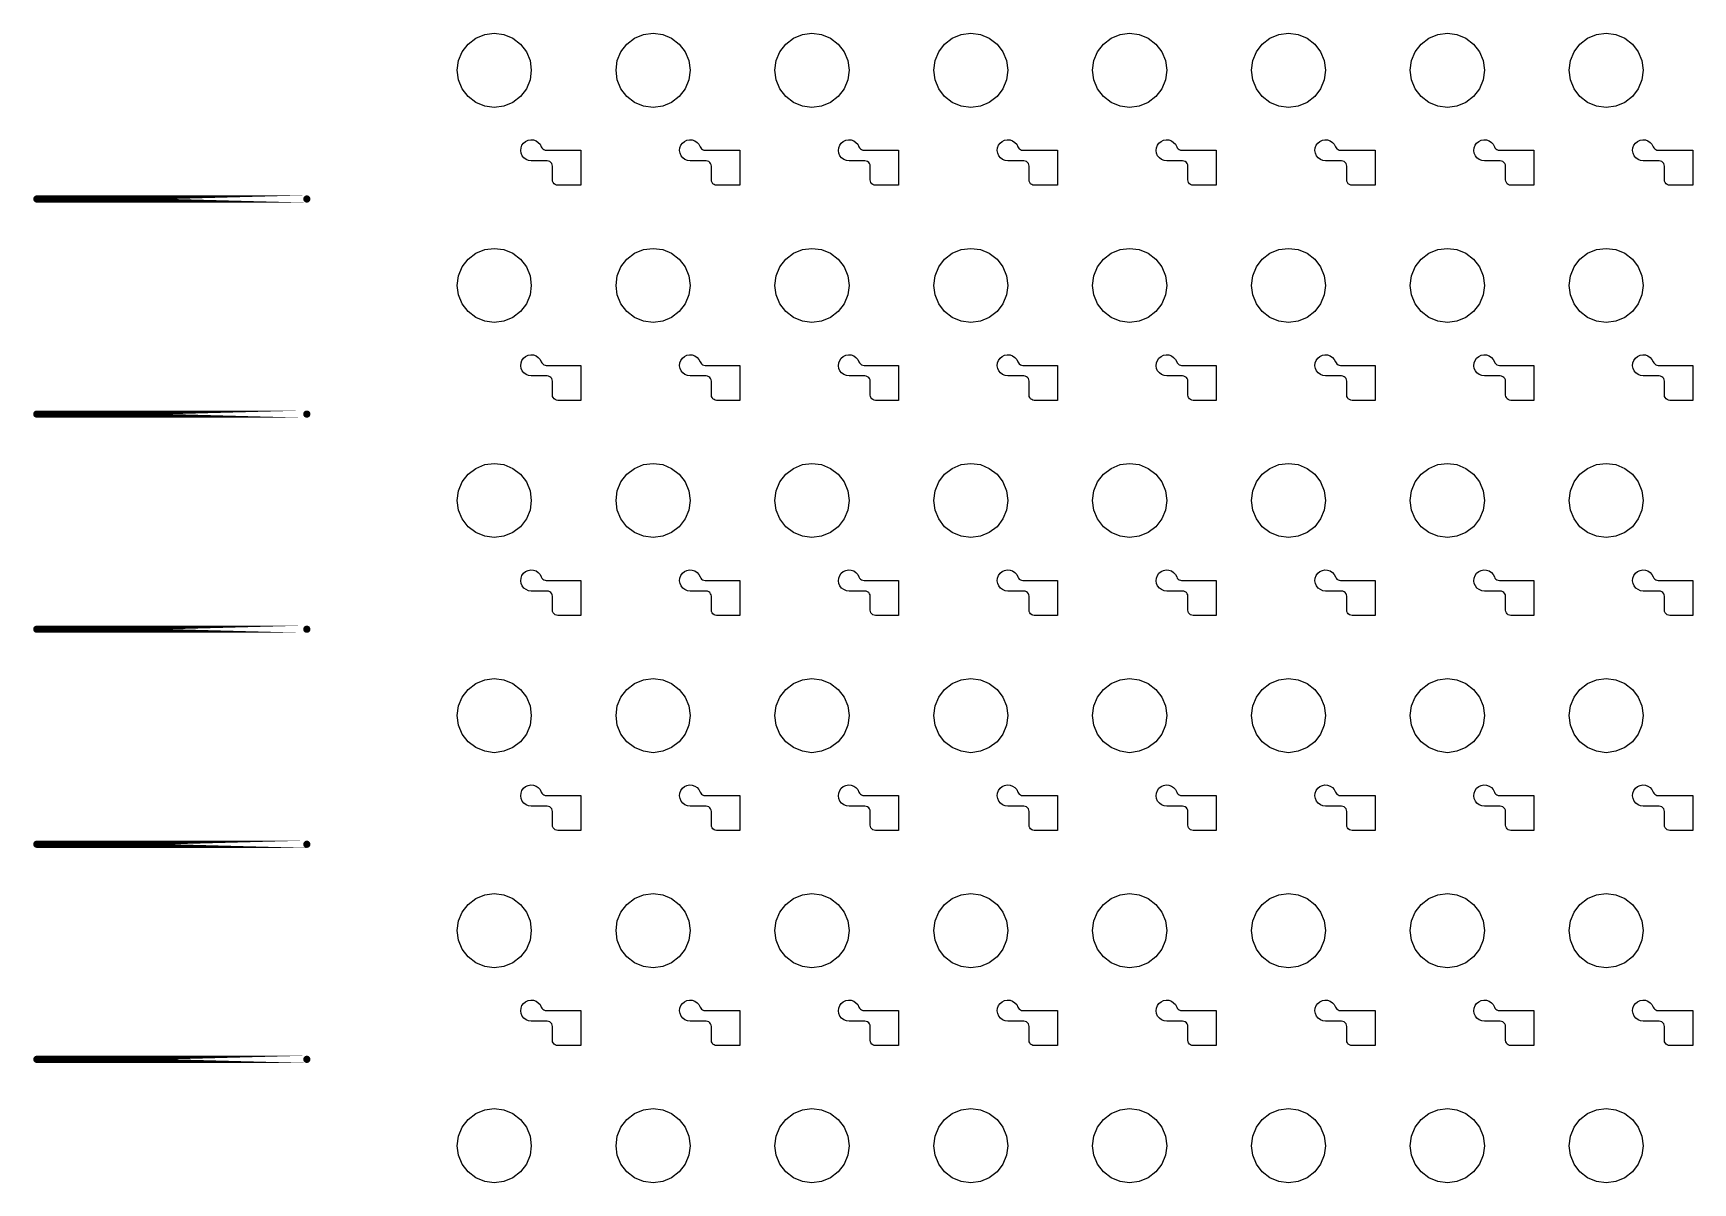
# Model space of a CAD drawing. Extents: x 11 to 212, y 11 to 212.
# Drawn here: x 46.96 to 65.4, y 136.1 to 148.86 of the extents above; entities that cross this region are included whole.
import ezdxf

# ---------------------------------------------------------------- set-up
doc = ezdxf.new("R2010")
doc.units = 0
doc.layers.get('0').update_dxf_attribs({"linetype": 'continuous'})
doc.layers.add('C3', color=7, linetype='continuous')

# ---------------------------------------------------------------- blocks, each defined once
blk = doc.blocks.new('cutlineendpoint')
at = {"const_width": 0.04}
blk.add_lwpolyline([(-0.02, 0, 1), (0.02, 0, 1)], format="xyb", close=True, dxfattribs=at)

msp = doc.modelspace()

# ---------------------------------------------------------------- linework, layer by layer
at = {"layer": 'C3'}
for points in [[(52.494, 148.453), (52.48, 148.346), (52.439, 148.247), (52.374, 148.162), (52.288, 148.096), (52.189, 148.055), (52.082, 148.041), (51.976, 148.055), (51.876, 148.096), (51.791, 148.162), (51.726, 148.247), (51.685, 148.346), (51.671, 148.453), (51.685, 148.56), (51.726, 148.659), (51.791, 148.744), (51.876, 148.81), (51.976, 148.851), (52.082, 148.865), (52.189, 148.851), (52.288, 148.81), (52.374, 148.744), (52.439, 148.659), (52.48, 148.56)], [(54.259, 148.453), (54.245, 148.346), (54.204, 148.247), (54.138, 148.162), (54.053, 148.096), (53.954, 148.055), (53.847, 148.041), (53.74, 148.055), (53.641, 148.096), (53.556, 148.162), (53.49, 148.247), (53.449, 148.346), (53.435, 148.453), (53.449, 148.56), (53.49, 148.659), (53.556, 148.744), (53.641, 148.81), (53.74, 148.851), (53.847, 148.865), (53.954, 148.851), (54.053, 148.81), (54.138, 148.744), (54.204, 148.659), (54.245, 148.56)], [(56.024, 148.453), (56.009, 148.346), (55.968, 148.247), (55.903, 148.162), (55.818, 148.096), (55.718, 148.055), (55.612, 148.041), (55.505, 148.055), (55.406, 148.096), (55.321, 148.162), (55.255, 148.247), (55.214, 148.346), (55.2, 148.453), (55.214, 148.56), (55.255, 148.659), (55.321, 148.744), (55.406, 148.81), (55.505, 148.851), (55.612, 148.865), (55.718, 148.851), (55.818, 148.81), (55.903, 148.744), (55.968, 148.659), (56.009, 148.56)], [(57.788, 148.453), (57.774, 148.346), (57.733, 148.247), (57.668, 148.162), (57.582, 148.096), (57.483, 148.055), (57.376, 148.041), (57.27, 148.055), (57.171, 148.096), (57.085, 148.162), (57.02, 148.247), (56.979, 148.346), (56.965, 148.453), (56.979, 148.56), (57.02, 148.659), (57.085, 148.744), (57.171, 148.81), (57.27, 148.851), (57.376, 148.865), (57.483, 148.851), (57.582, 148.81), (57.668, 148.744), (57.733, 148.659), (57.774, 148.56)], [(59.553, 148.453), (59.539, 148.346), (59.498, 148.247), (59.432, 148.162), (59.347, 148.096), (59.248, 148.055), (59.141, 148.041), (59.035, 148.055), (58.935, 148.096), (58.85, 148.162), (58.785, 148.247), (58.743, 148.346), (58.729, 148.453), (58.743, 148.56), (58.785, 148.659), (58.85, 148.744), (58.935, 148.81), (59.035, 148.851), (59.141, 148.865), (59.248, 148.851), (59.347, 148.81), (59.432, 148.744), (59.498, 148.659), (59.539, 148.56)], [(61.318, 148.453), (61.304, 148.346), (61.262, 148.247), (61.197, 148.162), (61.112, 148.096), (61.012, 148.055), (60.906, 148.041), (60.799, 148.055), (60.7, 148.096), (60.615, 148.162), (60.549, 148.247), (60.508, 148.346), (60.494, 148.453), (60.508, 148.56), (60.549, 148.659), (60.615, 148.744), (60.7, 148.81), (60.799, 148.851), (60.906, 148.865), (61.012, 148.851), (61.112, 148.81), (61.197, 148.744), (61.262, 148.659), (61.304, 148.56)], [(63.082, 148.453), (63.068, 148.346), (63.027, 148.247), (62.962, 148.162), (62.876, 148.096), (62.777, 148.055), (62.671, 148.041), (62.564, 148.055), (62.465, 148.096), (62.379, 148.162), (62.314, 148.247), (62.273, 148.346), (62.259, 148.453), (62.273, 148.56), (62.314, 148.659), (62.379, 148.744), (62.465, 148.81), (62.564, 148.851), (62.671, 148.865), (62.777, 148.851), (62.876, 148.81), (62.962, 148.744), (63.027, 148.659), (63.068, 148.56)], [(64.847, 148.453), (64.833, 148.346), (64.792, 148.247), (64.726, 148.162), (64.641, 148.096), (64.542, 148.055), (64.435, 148.041), (64.329, 148.055), (64.229, 148.096), (64.144, 148.162), (64.079, 148.247), (64.038, 148.346), (64.024, 148.453), (64.038, 148.56), (64.079, 148.659), (64.144, 148.744), (64.229, 148.81), (64.329, 148.851), (64.435, 148.865), (64.542, 148.851), (64.641, 148.81), (64.726, 148.744), (64.792, 148.659), (64.833, 148.56)], [(52.788, 147.176), (52.773, 147.178), (52.759, 147.184), (52.747, 147.194), (52.737, 147.206), (52.731, 147.22), (52.729, 147.235), (52.729, 147.388), (52.727, 147.403), (52.722, 147.418), (52.712, 147.43), (52.7, 147.439), (52.686, 147.445), (52.671, 147.447), (52.494, 147.447), (52.464, 147.451), (52.436, 147.462), (52.412, 147.48), (52.393, 147.504), (52.381, 147.532), (52.377, 147.561), (52.38, 147.591), (52.39, 147.62), (52.408, 147.644), (52.431, 147.664), (52.458, 147.677), (52.488, 147.682), (52.518, 147.68), (52.546, 147.67), (52.571, 147.653), (52.591, 147.631), (52.605, 147.604), (52.611, 147.591), (52.621, 147.58), (52.633, 147.572), (52.646, 147.566), (52.66, 147.565), (53.045, 147.565), (53.045, 147.176)], [(54.553, 147.176), (54.538, 147.178), (54.524, 147.184), (54.511, 147.194), (54.502, 147.206), (54.496, 147.22), (54.494, 147.235), (54.494, 147.388), (54.492, 147.403), (54.486, 147.418), (54.477, 147.43), (54.465, 147.439), (54.451, 147.445), (54.435, 147.447), (54.259, 147.447), (54.229, 147.451), (54.201, 147.462), (54.177, 147.48), (54.158, 147.504), (54.146, 147.532), (54.141, 147.561), (54.144, 147.591), (54.155, 147.62), (54.172, 147.644), (54.195, 147.664), (54.223, 147.677), (54.252, 147.682), (54.282, 147.68), (54.311, 147.67), (54.336, 147.653), (54.356, 147.631), (54.37, 147.604), (54.376, 147.591), (54.386, 147.58), (54.397, 147.572), (54.411, 147.566), (54.425, 147.565), (54.809, 147.565), (54.809, 147.176)], [(56.318, 147.176), (56.302, 147.178), (56.288, 147.184), (56.276, 147.194), (56.267, 147.206), (56.261, 147.22), (56.259, 147.235), (56.259, 147.388), (56.257, 147.403), (56.251, 147.418), (56.242, 147.43), (56.229, 147.439), (56.215, 147.445), (56.2, 147.447), (56.024, 147.447), (55.994, 147.451), (55.966, 147.462), (55.941, 147.48), (55.923, 147.504), (55.911, 147.532), (55.906, 147.561), (55.909, 147.591), (55.92, 147.62), (55.937, 147.644), (55.96, 147.664), (55.987, 147.677), (56.017, 147.682), (56.047, 147.68), (56.076, 147.67), (56.101, 147.653), (56.121, 147.631), (56.134, 147.604), (56.141, 147.591), (56.15, 147.58), (56.162, 147.572), (56.176, 147.566), (56.19, 147.565), (56.574, 147.565), (56.574, 147.176)], [(58.082, 147.176), (58.067, 147.178), (58.053, 147.184), (58.041, 147.194), (58.031, 147.206), (58.026, 147.22), (58.024, 147.235), (58.024, 147.388), (58.022, 147.403), (58.016, 147.418), (58.006, 147.43), (57.994, 147.439), (57.98, 147.445), (57.965, 147.447), (57.788, 147.447), (57.758, 147.451), (57.73, 147.462), (57.706, 147.48), (57.687, 147.504), (57.675, 147.532), (57.671, 147.561), (57.674, 147.591), (57.684, 147.62), (57.702, 147.644), (57.725, 147.664), (57.752, 147.677), (57.782, 147.682), (57.812, 147.68), (57.84, 147.67), (57.866, 147.653), (57.886, 147.631), (57.899, 147.604), (57.906, 147.591), (57.915, 147.58), (57.927, 147.572), (57.94, 147.566), (57.955, 147.565), (58.339, 147.565), (58.339, 147.176)], [(59.847, 147.176), (59.832, 147.178), (59.818, 147.184), (59.805, 147.194), (59.796, 147.206), (59.79, 147.22), (59.788, 147.235), (59.788, 147.388), (59.786, 147.403), (59.78, 147.418), (59.771, 147.43), (59.759, 147.439), (59.745, 147.445), (59.729, 147.447), (59.553, 147.447), (59.523, 147.451), (59.495, 147.462), (59.471, 147.48), (59.452, 147.504), (59.44, 147.532), (59.435, 147.561), (59.438, 147.591), (59.449, 147.62), (59.466, 147.644), (59.49, 147.664), (59.517, 147.677), (59.546, 147.682), (59.577, 147.68), (59.605, 147.67), (59.63, 147.653), (59.65, 147.631), (59.664, 147.604), (59.67, 147.591), (59.68, 147.58), (59.692, 147.572), (59.705, 147.566), (59.719, 147.565), (60.104, 147.565), (60.104, 147.176)], [(61.612, 147.176), (61.597, 147.178), (61.582, 147.184), (61.57, 147.194), (61.561, 147.206), (61.555, 147.22), (61.553, 147.235), (61.553, 147.388), (61.551, 147.403), (61.545, 147.418), (61.536, 147.43), (61.524, 147.439), (61.509, 147.445), (61.494, 147.447), (61.318, 147.447), (61.288, 147.451), (61.26, 147.462), (61.236, 147.48), (61.217, 147.504), (61.205, 147.532), (61.2, 147.561), (61.203, 147.591), (61.214, 147.62), (61.231, 147.644), (61.254, 147.664), (61.282, 147.677), (61.311, 147.682), (61.341, 147.68), (61.37, 147.67), (61.395, 147.653), (61.415, 147.631), (61.429, 147.604), (61.435, 147.591), (61.444, 147.58), (61.456, 147.572), (61.47, 147.566), (61.484, 147.565), (61.868, 147.565), (61.868, 147.176)], [(63.376, 147.176), (63.361, 147.178), (63.347, 147.184), (63.335, 147.194), (63.326, 147.206), (63.32, 147.22), (63.318, 147.235), (63.318, 147.388), (63.316, 147.403), (63.31, 147.418), (63.3, 147.43), (63.288, 147.439), (63.274, 147.445), (63.259, 147.447), (63.082, 147.447), (63.052, 147.451), (63.024, 147.462), (63, 147.48), (62.982, 147.504), (62.969, 147.532), (62.965, 147.561), (62.968, 147.591), (62.978, 147.62), (62.996, 147.644), (63.019, 147.664), (63.046, 147.677), (63.076, 147.682), (63.106, 147.68), (63.135, 147.67), (63.16, 147.653), (63.18, 147.631), (63.193, 147.604), (63.2, 147.591), (63.209, 147.58), (63.221, 147.572), (63.234, 147.566), (63.249, 147.565), (63.633, 147.565), (63.633, 147.176)], [(65.141, 147.176), (65.126, 147.178), (65.112, 147.184), (65.1, 147.194), (65.09, 147.206), (65.084, 147.22), (65.082, 147.235), (65.082, 147.388), (65.08, 147.403), (65.074, 147.418), (65.065, 147.43), (65.053, 147.439), (65.039, 147.445), (65.024, 147.447), (64.847, 147.447), (64.817, 147.451), (64.789, 147.462), (64.765, 147.48), (64.746, 147.504), (64.734, 147.532), (64.729, 147.561), (64.733, 147.591), (64.743, 147.62), (64.761, 147.644), (64.784, 147.664), (64.811, 147.677), (64.841, 147.682), (64.871, 147.68), (64.899, 147.67), (64.924, 147.653), (64.944, 147.631), (64.958, 147.604), (64.964, 147.591), (64.974, 147.58), (64.986, 147.572), (64.999, 147.566), (65.013, 147.565), (65.398, 147.565), (65.398, 147.176)], [(52.494, 146.065), (52.48, 145.958), (52.439, 145.859), (52.374, 145.774), (52.288, 145.708), (52.189, 145.667), (52.082, 145.653), (51.976, 145.667), (51.876, 145.708), (51.791, 145.774), (51.726, 145.859), (51.685, 145.958), (51.671, 146.065), (51.685, 146.171), (51.726, 146.271), (51.791, 146.356), (51.876, 146.421), (51.976, 146.462), (52.082, 146.476), (52.189, 146.462), (52.288, 146.421), (52.374, 146.356), (52.439, 146.271), (52.48, 146.171)], [(54.259, 146.065), (54.245, 145.958), (54.204, 145.859), (54.138, 145.774), (54.053, 145.708), (53.954, 145.667), (53.847, 145.653), (53.74, 145.667), (53.641, 145.708), (53.556, 145.774), (53.49, 145.859), (53.449, 145.958), (53.435, 146.065), (53.449, 146.171), (53.49, 146.271), (53.556, 146.356), (53.641, 146.421), (53.74, 146.462), (53.847, 146.476), (53.954, 146.462), (54.053, 146.421), (54.138, 146.356), (54.204, 146.271), (54.245, 146.171)], [(56.024, 146.065), (56.009, 145.958), (55.968, 145.859), (55.903, 145.774), (55.818, 145.708), (55.718, 145.667), (55.612, 145.653), (55.505, 145.667), (55.406, 145.708), (55.321, 145.774), (55.255, 145.859), (55.214, 145.958), (55.2, 146.065), (55.214, 146.171), (55.255, 146.271), (55.321, 146.356), (55.406, 146.421), (55.505, 146.462), (55.612, 146.476), (55.718, 146.462), (55.818, 146.421), (55.903, 146.356), (55.968, 146.271), (56.009, 146.171)], [(57.788, 146.065), (57.774, 145.958), (57.733, 145.859), (57.668, 145.774), (57.582, 145.708), (57.483, 145.667), (57.376, 145.653), (57.27, 145.667), (57.171, 145.708), (57.085, 145.774), (57.02, 145.859), (56.979, 145.958), (56.965, 146.065), (56.979, 146.171), (57.02, 146.271), (57.085, 146.356), (57.171, 146.421), (57.27, 146.462), (57.376, 146.476), (57.483, 146.462), (57.582, 146.421), (57.668, 146.356), (57.733, 146.271), (57.774, 146.171)], [(59.553, 146.065), (59.539, 145.958), (59.498, 145.859), (59.432, 145.774), (59.347, 145.708), (59.248, 145.667), (59.141, 145.653), (59.035, 145.667), (58.935, 145.708), (58.85, 145.774), (58.785, 145.859), (58.743, 145.958), (58.729, 146.065), (58.743, 146.171), (58.785, 146.271), (58.85, 146.356), (58.935, 146.421), (59.035, 146.462), (59.141, 146.476), (59.248, 146.462), (59.347, 146.421), (59.432, 146.356), (59.498, 146.271), (59.539, 146.171)], [(61.318, 146.065), (61.304, 145.958), (61.262, 145.859), (61.197, 145.774), (61.112, 145.708), (61.012, 145.667), (60.906, 145.653), (60.799, 145.667), (60.7, 145.708), (60.615, 145.774), (60.549, 145.859), (60.508, 145.958), (60.494, 146.065), (60.508, 146.171), (60.549, 146.271), (60.615, 146.356), (60.7, 146.421), (60.799, 146.462), (60.906, 146.476), (61.012, 146.462), (61.112, 146.421), (61.197, 146.356), (61.262, 146.271), (61.304, 146.171)], [(63.082, 146.065), (63.068, 145.958), (63.027, 145.859), (62.962, 145.774), (62.876, 145.708), (62.777, 145.667), (62.671, 145.653), (62.564, 145.667), (62.465, 145.708), (62.379, 145.774), (62.314, 145.859), (62.273, 145.958), (62.259, 146.065), (62.273, 146.171), (62.314, 146.271), (62.379, 146.356), (62.465, 146.421), (62.564, 146.462), (62.671, 146.476), (62.777, 146.462), (62.876, 146.421), (62.962, 146.356), (63.027, 146.271), (63.068, 146.171)], [(64.847, 146.065), (64.833, 145.958), (64.792, 145.859), (64.726, 145.774), (64.641, 145.708), (64.542, 145.667), (64.435, 145.653), (64.329, 145.667), (64.229, 145.708), (64.144, 145.774), (64.079, 145.859), (64.038, 145.958), (64.024, 146.065), (64.038, 146.171), (64.079, 146.271), (64.144, 146.356), (64.229, 146.421), (64.329, 146.462), (64.435, 146.476), (64.542, 146.462), (64.641, 146.421), (64.726, 146.356), (64.792, 146.271), (64.833, 146.171)], [(52.788, 144.788), (52.773, 144.79), (52.759, 144.796), (52.747, 144.805), (52.737, 144.818), (52.731, 144.832), (52.729, 144.847), (52.729, 145), (52.727, 145.015), (52.722, 145.029), (52.712, 145.042), (52.7, 145.051), (52.686, 145.057), (52.671, 145.059), (52.494, 145.059), (52.464, 145.063), (52.436, 145.074), (52.412, 145.092), (52.393, 145.116), (52.381, 145.143), (52.377, 145.173), (52.38, 145.203), (52.39, 145.232), (52.408, 145.256), (52.431, 145.276), (52.458, 145.288), (52.488, 145.294), (52.518, 145.292), (52.546, 145.282), (52.571, 145.265), (52.591, 145.243), (52.605, 145.216), (52.611, 145.203), (52.621, 145.192), (52.633, 145.183), (52.646, 145.178), (52.66, 145.176), (53.045, 145.176), (53.045, 144.788)], [(54.553, 144.788), (54.538, 144.79), (54.524, 144.796), (54.511, 144.805), (54.502, 144.818), (54.496, 144.832), (54.494, 144.847), (54.494, 145), (54.492, 145.015), (54.486, 145.029), (54.477, 145.042), (54.465, 145.051), (54.451, 145.057), (54.435, 145.059), (54.259, 145.059), (54.229, 145.063), (54.201, 145.074), (54.177, 145.092), (54.158, 145.116), (54.146, 145.143), (54.141, 145.173), (54.144, 145.203), (54.155, 145.232), (54.172, 145.256), (54.195, 145.276), (54.223, 145.288), (54.252, 145.294), (54.282, 145.292), (54.311, 145.282), (54.336, 145.265), (54.356, 145.243), (54.37, 145.216), (54.376, 145.203), (54.386, 145.192), (54.397, 145.183), (54.411, 145.178), (54.425, 145.176), (54.809, 145.176), (54.809, 144.788)], [(56.318, 144.788), (56.302, 144.79), (56.288, 144.796), (56.276, 144.805), (56.267, 144.818), (56.261, 144.832), (56.259, 144.847), (56.259, 145), (56.257, 145.015), (56.251, 145.029), (56.242, 145.042), (56.229, 145.051), (56.215, 145.057), (56.2, 145.059), (56.024, 145.059), (55.994, 145.063), (55.966, 145.074), (55.941, 145.092), (55.923, 145.116), (55.911, 145.143), (55.906, 145.173), (55.909, 145.203), (55.92, 145.232), (55.937, 145.256), (55.96, 145.276), (55.987, 145.288), (56.017, 145.294), (56.047, 145.292), (56.076, 145.282), (56.101, 145.265), (56.121, 145.243), (56.134, 145.216), (56.141, 145.203), (56.15, 145.192), (56.162, 145.183), (56.176, 145.178), (56.19, 145.176), (56.574, 145.176), (56.574, 144.788)], [(58.082, 144.788), (58.067, 144.79), (58.053, 144.796), (58.041, 144.805), (58.031, 144.818), (58.026, 144.832), (58.024, 144.847), (58.024, 145), (58.022, 145.015), (58.016, 145.029), (58.006, 145.042), (57.994, 145.051), (57.98, 145.057), (57.965, 145.059), (57.788, 145.059), (57.758, 145.063), (57.73, 145.074), (57.706, 145.092), (57.687, 145.116), (57.675, 145.143), (57.671, 145.173), (57.674, 145.203), (57.684, 145.232), (57.702, 145.256), (57.725, 145.276), (57.752, 145.288), (57.782, 145.294), (57.812, 145.292), (57.84, 145.282), (57.866, 145.265), (57.886, 145.243), (57.899, 145.216), (57.906, 145.203), (57.915, 145.192), (57.927, 145.183), (57.94, 145.178), (57.955, 145.176), (58.339, 145.176), (58.339, 144.788)], [(59.847, 144.788), (59.832, 144.79), (59.818, 144.796), (59.805, 144.805), (59.796, 144.818), (59.79, 144.832), (59.788, 144.847), (59.788, 145), (59.786, 145.015), (59.78, 145.029), (59.771, 145.042), (59.759, 145.051), (59.745, 145.057), (59.729, 145.059), (59.553, 145.059), (59.523, 145.063), (59.495, 145.074), (59.471, 145.092), (59.452, 145.116), (59.44, 145.143), (59.435, 145.173), (59.438, 145.203), (59.449, 145.232), (59.466, 145.256), (59.49, 145.276), (59.517, 145.288), (59.546, 145.294), (59.577, 145.292), (59.605, 145.282), (59.63, 145.265), (59.65, 145.243), (59.664, 145.216), (59.67, 145.203), (59.68, 145.192), (59.692, 145.183), (59.705, 145.178), (59.719, 145.176), (60.104, 145.176), (60.104, 144.788)], [(61.612, 144.788), (61.597, 144.79), (61.582, 144.796), (61.57, 144.805), (61.561, 144.818), (61.555, 144.832), (61.553, 144.847), (61.553, 145), (61.551, 145.015), (61.545, 145.029), (61.536, 145.042), (61.524, 145.051), (61.509, 145.057), (61.494, 145.059), (61.318, 145.059), (61.288, 145.063), (61.26, 145.074), (61.236, 145.092), (61.217, 145.116), (61.205, 145.143), (61.2, 145.173), (61.203, 145.203), (61.214, 145.232), (61.231, 145.256), (61.254, 145.276), (61.282, 145.288), (61.311, 145.294), (61.341, 145.292), (61.37, 145.282), (61.395, 145.265), (61.415, 145.243), (61.429, 145.216), (61.435, 145.203), (61.444, 145.192), (61.456, 145.183), (61.47, 145.178), (61.484, 145.176), (61.868, 145.176), (61.868, 144.788)], [(63.376, 144.788), (63.361, 144.79), (63.347, 144.796), (63.335, 144.805), (63.326, 144.818), (63.32, 144.832), (63.318, 144.847), (63.318, 145), (63.316, 145.015), (63.31, 145.029), (63.3, 145.042), (63.288, 145.051), (63.274, 145.057), (63.259, 145.059), (63.082, 145.059), (63.052, 145.063), (63.024, 145.074), (63, 145.092), (62.982, 145.116), (62.969, 145.143), (62.965, 145.173), (62.968, 145.203), (62.978, 145.232), (62.996, 145.256), (63.019, 145.276), (63.046, 145.288), (63.076, 145.294), (63.106, 145.292), (63.135, 145.282), (63.16, 145.265), (63.18, 145.243), (63.193, 145.216), (63.2, 145.203), (63.209, 145.192), (63.221, 145.183), (63.234, 145.178), (63.249, 145.176), (63.633, 145.176), (63.633, 144.788)], [(65.141, 144.788), (65.126, 144.79), (65.112, 144.796), (65.1, 144.805), (65.09, 144.818), (65.084, 144.832), (65.082, 144.847), (65.082, 145), (65.08, 145.015), (65.074, 145.029), (65.065, 145.042), (65.053, 145.051), (65.039, 145.057), (65.024, 145.059), (64.847, 145.059), (64.817, 145.063), (64.789, 145.074), (64.765, 145.092), (64.746, 145.116), (64.734, 145.143), (64.729, 145.173), (64.733, 145.203), (64.743, 145.232), (64.761, 145.256), (64.784, 145.276), (64.811, 145.288), (64.841, 145.294), (64.871, 145.292), (64.899, 145.282), (64.924, 145.265), (64.944, 145.243), (64.958, 145.216), (64.964, 145.203), (64.974, 145.192), (64.986, 145.183), (64.999, 145.178), (65.013, 145.176), (65.398, 145.176), (65.398, 144.788)], [(52.494, 143.676), (52.48, 143.57), (52.439, 143.471), (52.374, 143.385), (52.288, 143.32), (52.189, 143.279), (52.082, 143.265), (51.976, 143.279), (51.876, 143.32), (51.791, 143.385), (51.726, 143.471), (51.685, 143.57), (51.671, 143.676), (51.685, 143.783), (51.726, 143.882), (51.791, 143.968), (51.876, 144.033), (51.976, 144.074), (52.082, 144.088), (52.189, 144.074), (52.288, 144.033), (52.374, 143.968), (52.439, 143.882), (52.48, 143.783)], [(54.259, 143.676), (54.245, 143.57), (54.204, 143.471), (54.138, 143.385), (54.053, 143.32), (53.954, 143.279), (53.847, 143.265), (53.74, 143.279), (53.641, 143.32), (53.556, 143.385), (53.49, 143.471), (53.449, 143.57), (53.435, 143.676), (53.449, 143.783), (53.49, 143.882), (53.556, 143.968), (53.641, 144.033), (53.74, 144.074), (53.847, 144.088), (53.954, 144.074), (54.053, 144.033), (54.138, 143.968), (54.204, 143.882), (54.245, 143.783)], [(56.024, 143.676), (56.009, 143.57), (55.968, 143.471), (55.903, 143.385), (55.818, 143.32), (55.718, 143.279), (55.612, 143.265), (55.505, 143.279), (55.406, 143.32), (55.321, 143.385), (55.255, 143.471), (55.214, 143.57), (55.2, 143.676), (55.214, 143.783), (55.255, 143.882), (55.321, 143.968), (55.406, 144.033), (55.505, 144.074), (55.612, 144.088), (55.718, 144.074), (55.818, 144.033), (55.903, 143.968), (55.968, 143.882), (56.009, 143.783)], [(57.788, 143.676), (57.774, 143.57), (57.733, 143.471), (57.668, 143.385), (57.582, 143.32), (57.483, 143.279), (57.376, 143.265), (57.27, 143.279), (57.171, 143.32), (57.085, 143.385), (57.02, 143.471), (56.979, 143.57), (56.965, 143.676), (56.979, 143.783), (57.02, 143.882), (57.085, 143.968), (57.171, 144.033), (57.27, 144.074), (57.376, 144.088), (57.483, 144.074), (57.582, 144.033), (57.668, 143.968), (57.733, 143.882), (57.774, 143.783)], [(59.553, 143.676), (59.539, 143.57), (59.498, 143.471), (59.432, 143.385), (59.347, 143.32), (59.248, 143.279), (59.141, 143.265), (59.035, 143.279), (58.935, 143.32), (58.85, 143.385), (58.785, 143.471), (58.743, 143.57), (58.729, 143.676), (58.743, 143.783), (58.785, 143.882), (58.85, 143.968), (58.935, 144.033), (59.035, 144.074), (59.141, 144.088), (59.248, 144.074), (59.347, 144.033), (59.432, 143.968), (59.498, 143.882), (59.539, 143.783)], [(61.318, 143.676), (61.304, 143.57), (61.262, 143.471), (61.197, 143.385), (61.112, 143.32), (61.012, 143.279), (60.906, 143.265), (60.799, 143.279), (60.7, 143.32), (60.615, 143.385), (60.549, 143.471), (60.508, 143.57), (60.494, 143.676), (60.508, 143.783), (60.549, 143.882), (60.615, 143.968), (60.7, 144.033), (60.799, 144.074), (60.906, 144.088), (61.012, 144.074), (61.112, 144.033), (61.197, 143.968), (61.262, 143.882), (61.304, 143.783)], [(63.082, 143.676), (63.068, 143.57), (63.027, 143.471), (62.962, 143.385), (62.876, 143.32), (62.777, 143.279), (62.671, 143.265), (62.564, 143.279), (62.465, 143.32), (62.379, 143.385), (62.314, 143.471), (62.273, 143.57), (62.259, 143.676), (62.273, 143.783), (62.314, 143.882), (62.379, 143.968), (62.465, 144.033), (62.564, 144.074), (62.671, 144.088), (62.777, 144.074), (62.876, 144.033), (62.962, 143.968), (63.027, 143.882), (63.068, 143.783)], [(64.847, 143.676), (64.833, 143.57), (64.792, 143.471), (64.726, 143.385), (64.641, 143.32), (64.542, 143.279), (64.435, 143.265), (64.329, 143.279), (64.229, 143.32), (64.144, 143.385), (64.079, 143.471), (64.038, 143.57), (64.024, 143.676), (64.038, 143.783), (64.079, 143.882), (64.144, 143.968), (64.229, 144.033), (64.329, 144.074), (64.435, 144.088), (64.542, 144.074), (64.641, 144.033), (64.726, 143.968), (64.792, 143.882), (64.833, 143.783)], [(52.788, 142.4), (52.773, 142.402), (52.759, 142.408), (52.747, 142.417), (52.737, 142.429), (52.731, 142.444), (52.729, 142.459), (52.729, 142.612), (52.727, 142.627), (52.722, 142.641), (52.712, 142.653), (52.7, 142.663), (52.686, 142.669), (52.671, 142.671), (52.494, 142.671), (52.464, 142.674), (52.436, 142.686), (52.412, 142.704), (52.393, 142.728), (52.381, 142.755), (52.377, 142.785), (52.38, 142.815), (52.39, 142.843), (52.408, 142.868), (52.431, 142.887), (52.458, 142.9), (52.488, 142.906), (52.518, 142.903), (52.546, 142.894), (52.571, 142.877), (52.591, 142.854), (52.605, 142.827), (52.611, 142.815), (52.621, 142.804), (52.633, 142.795), (52.646, 142.79), (52.66, 142.788), (53.045, 142.788), (53.045, 142.4)], [(54.553, 142.4), (54.538, 142.402), (54.524, 142.408), (54.511, 142.417), (54.502, 142.429), (54.496, 142.444), (54.494, 142.459), (54.494, 142.612), (54.492, 142.627), (54.486, 142.641), (54.477, 142.653), (54.465, 142.663), (54.451, 142.669), (54.435, 142.671), (54.259, 142.671), (54.229, 142.674), (54.201, 142.686), (54.177, 142.704), (54.158, 142.728), (54.146, 142.755), (54.141, 142.785), (54.144, 142.815), (54.155, 142.843), (54.172, 142.868), (54.195, 142.887), (54.223, 142.9), (54.252, 142.906), (54.282, 142.903), (54.311, 142.894), (54.336, 142.877), (54.356, 142.854), (54.37, 142.827), (54.376, 142.815), (54.386, 142.804), (54.397, 142.795), (54.411, 142.79), (54.425, 142.788), (54.809, 142.788), (54.809, 142.4)], [(56.318, 142.4), (56.302, 142.402), (56.288, 142.408), (56.276, 142.417), (56.267, 142.429), (56.261, 142.444), (56.259, 142.459), (56.259, 142.612), (56.257, 142.627), (56.251, 142.641), (56.242, 142.653), (56.229, 142.663), (56.215, 142.669), (56.2, 142.671), (56.024, 142.671), (55.994, 142.674), (55.966, 142.686), (55.941, 142.704), (55.923, 142.728), (55.911, 142.755), (55.906, 142.785), (55.909, 142.815), (55.92, 142.843), (55.937, 142.868), (55.96, 142.887), (55.987, 142.9), (56.017, 142.906), (56.047, 142.903), (56.076, 142.894), (56.101, 142.877), (56.121, 142.854), (56.134, 142.827), (56.141, 142.815), (56.15, 142.804), (56.162, 142.795), (56.176, 142.79), (56.19, 142.788), (56.574, 142.788), (56.574, 142.4)], [(58.082, 142.4), (58.067, 142.402), (58.053, 142.408), (58.041, 142.417), (58.031, 142.429), (58.026, 142.444), (58.024, 142.459), (58.024, 142.612), (58.022, 142.627), (58.016, 142.641), (58.006, 142.653), (57.994, 142.663), (57.98, 142.669), (57.965, 142.671), (57.788, 142.671), (57.758, 142.674), (57.73, 142.686), (57.706, 142.704), (57.687, 142.728), (57.675, 142.755), (57.671, 142.785), (57.674, 142.815), (57.684, 142.843), (57.702, 142.868), (57.725, 142.887), (57.752, 142.9), (57.782, 142.906), (57.812, 142.903), (57.84, 142.894), (57.866, 142.877), (57.886, 142.854), (57.899, 142.827), (57.906, 142.815), (57.915, 142.804), (57.927, 142.795), (57.94, 142.79), (57.955, 142.788), (58.339, 142.788), (58.339, 142.4)], [(59.847, 142.4), (59.832, 142.402), (59.818, 142.408), (59.805, 142.417), (59.796, 142.429), (59.79, 142.444), (59.788, 142.459), (59.788, 142.612), (59.786, 142.627), (59.78, 142.641), (59.771, 142.653), (59.759, 142.663), (59.745, 142.669), (59.729, 142.671), (59.553, 142.671), (59.523, 142.674), (59.495, 142.686), (59.471, 142.704), (59.452, 142.728), (59.44, 142.755), (59.435, 142.785), (59.438, 142.815), (59.449, 142.843), (59.466, 142.868), (59.49, 142.887), (59.517, 142.9), (59.546, 142.906), (59.577, 142.903), (59.605, 142.894), (59.63, 142.877), (59.65, 142.854), (59.664, 142.827), (59.67, 142.815), (59.68, 142.804), (59.692, 142.795), (59.705, 142.79), (59.719, 142.788), (60.104, 142.788), (60.104, 142.4)], [(61.612, 142.4), (61.597, 142.402), (61.582, 142.408), (61.57, 142.417), (61.561, 142.429), (61.555, 142.444), (61.553, 142.459), (61.553, 142.612), (61.551, 142.627), (61.545, 142.641), (61.536, 142.653), (61.524, 142.663), (61.509, 142.669), (61.494, 142.671), (61.318, 142.671), (61.288, 142.674), (61.26, 142.686), (61.236, 142.704), (61.217, 142.728), (61.205, 142.755), (61.2, 142.785), (61.203, 142.815), (61.214, 142.843), (61.231, 142.868), (61.254, 142.887), (61.282, 142.9), (61.311, 142.906), (61.341, 142.903), (61.37, 142.894), (61.395, 142.877), (61.415, 142.854), (61.429, 142.827), (61.435, 142.815), (61.444, 142.804), (61.456, 142.795), (61.47, 142.79), (61.484, 142.788), (61.868, 142.788), (61.868, 142.4)], [(63.376, 142.4), (63.361, 142.402), (63.347, 142.408), (63.335, 142.417), (63.326, 142.429), (63.32, 142.444), (63.318, 142.459), (63.318, 142.612), (63.316, 142.627), (63.31, 142.641), (63.3, 142.653), (63.288, 142.663), (63.274, 142.669), (63.259, 142.671), (63.082, 142.671), (63.052, 142.674), (63.024, 142.686), (63, 142.704), (62.982, 142.728), (62.969, 142.755), (62.965, 142.785), (62.968, 142.815), (62.978, 142.843), (62.996, 142.868), (63.019, 142.887), (63.046, 142.9), (63.076, 142.906), (63.106, 142.903), (63.135, 142.894), (63.16, 142.877), (63.18, 142.854), (63.193, 142.827), (63.2, 142.815), (63.209, 142.804), (63.221, 142.795), (63.234, 142.79), (63.249, 142.788), (63.633, 142.788), (63.633, 142.4)], [(65.141, 142.4), (65.126, 142.402), (65.112, 142.408), (65.1, 142.417), (65.09, 142.429), (65.084, 142.444), (65.082, 142.459), (65.082, 142.612), (65.08, 142.627), (65.074, 142.641), (65.065, 142.653), (65.053, 142.663), (65.039, 142.669), (65.024, 142.671), (64.847, 142.671), (64.817, 142.674), (64.789, 142.686), (64.765, 142.704), (64.746, 142.728), (64.734, 142.755), (64.729, 142.785), (64.733, 142.815), (64.743, 142.843), (64.761, 142.868), (64.784, 142.887), (64.811, 142.9), (64.841, 142.906), (64.871, 142.903), (64.899, 142.894), (64.924, 142.877), (64.944, 142.854), (64.958, 142.827), (64.964, 142.815), (64.974, 142.804), (64.986, 142.795), (64.999, 142.79), (65.013, 142.788), (65.398, 142.788), (65.398, 142.4)], [(52.494, 141.288), (52.48, 141.182), (52.439, 141.082), (52.374, 140.997), (52.288, 140.932), (52.189, 140.891), (52.082, 140.876), (51.976, 140.891), (51.876, 140.932), (51.791, 140.997), (51.726, 141.082), (51.685, 141.182), (51.671, 141.288), (51.685, 141.395), (51.726, 141.494), (51.791, 141.579), (51.876, 141.645), (51.976, 141.686), (52.082, 141.7), (52.189, 141.686), (52.288, 141.645), (52.374, 141.579), (52.439, 141.494), (52.48, 141.395)], [(54.259, 141.288), (54.245, 141.182), (54.204, 141.082), (54.138, 140.997), (54.053, 140.932), (53.954, 140.891), (53.847, 140.876), (53.74, 140.891), (53.641, 140.932), (53.556, 140.997), (53.49, 141.082), (53.449, 141.182), (53.435, 141.288), (53.449, 141.395), (53.49, 141.494), (53.556, 141.579), (53.641, 141.645), (53.74, 141.686), (53.847, 141.7), (53.954, 141.686), (54.053, 141.645), (54.138, 141.579), (54.204, 141.494), (54.245, 141.395)], [(56.024, 141.288), (56.009, 141.182), (55.968, 141.082), (55.903, 140.997), (55.818, 140.932), (55.718, 140.891), (55.612, 140.876), (55.505, 140.891), (55.406, 140.932), (55.321, 140.997), (55.255, 141.082), (55.214, 141.182), (55.2, 141.288), (55.214, 141.395), (55.255, 141.494), (55.321, 141.579), (55.406, 141.645), (55.505, 141.686), (55.612, 141.7), (55.718, 141.686), (55.818, 141.645), (55.903, 141.579), (55.968, 141.494), (56.009, 141.395)], [(57.788, 141.288), (57.774, 141.182), (57.733, 141.082), (57.668, 140.997), (57.582, 140.932), (57.483, 140.891), (57.376, 140.876), (57.27, 140.891), (57.171, 140.932), (57.085, 140.997), (57.02, 141.082), (56.979, 141.182), (56.965, 141.288), (56.979, 141.395), (57.02, 141.494), (57.085, 141.579), (57.171, 141.645), (57.27, 141.686), (57.376, 141.7), (57.483, 141.686), (57.582, 141.645), (57.668, 141.579), (57.733, 141.494), (57.774, 141.395)], [(59.553, 141.288), (59.539, 141.182), (59.498, 141.082), (59.432, 140.997), (59.347, 140.932), (59.248, 140.891), (59.141, 140.876), (59.035, 140.891), (58.935, 140.932), (58.85, 140.997), (58.785, 141.082), (58.743, 141.182), (58.729, 141.288), (58.743, 141.395), (58.785, 141.494), (58.85, 141.579), (58.935, 141.645), (59.035, 141.686), (59.141, 141.7), (59.248, 141.686), (59.347, 141.645), (59.432, 141.579), (59.498, 141.494), (59.539, 141.395)], [(61.318, 141.288), (61.304, 141.182), (61.262, 141.082), (61.197, 140.997), (61.112, 140.932), (61.012, 140.891), (60.906, 140.876), (60.799, 140.891), (60.7, 140.932), (60.615, 140.997), (60.549, 141.082), (60.508, 141.182), (60.494, 141.288), (60.508, 141.395), (60.549, 141.494), (60.615, 141.579), (60.7, 141.645), (60.799, 141.686), (60.906, 141.7), (61.012, 141.686), (61.112, 141.645), (61.197, 141.579), (61.262, 141.494), (61.304, 141.395)], [(63.082, 141.288), (63.068, 141.182), (63.027, 141.082), (62.962, 140.997), (62.876, 140.932), (62.777, 140.891), (62.671, 140.876), (62.564, 140.891), (62.465, 140.932), (62.379, 140.997), (62.314, 141.082), (62.273, 141.182), (62.259, 141.288), (62.273, 141.395), (62.314, 141.494), (62.379, 141.579), (62.465, 141.645), (62.564, 141.686), (62.671, 141.7), (62.777, 141.686), (62.876, 141.645), (62.962, 141.579), (63.027, 141.494), (63.068, 141.395)], [(64.847, 141.288), (64.833, 141.182), (64.792, 141.082), (64.726, 140.997), (64.641, 140.932), (64.542, 140.891), (64.435, 140.876), (64.329, 140.891), (64.229, 140.932), (64.144, 140.997), (64.079, 141.082), (64.038, 141.182), (64.024, 141.288), (64.038, 141.395), (64.079, 141.494), (64.144, 141.579), (64.229, 141.645), (64.329, 141.686), (64.435, 141.7), (64.542, 141.686), (64.641, 141.645), (64.726, 141.579), (64.792, 141.494), (64.833, 141.395)], [(52.788, 140.012), (52.773, 140.014), (52.759, 140.02), (52.747, 140.029), (52.737, 140.041), (52.731, 140.055), (52.729, 140.071), (52.729, 140.224), (52.727, 140.239), (52.722, 140.253), (52.712, 140.265), (52.7, 140.274), (52.686, 140.28), (52.671, 140.282), (52.494, 140.282), (52.464, 140.286), (52.436, 140.298), (52.412, 140.316), (52.393, 140.339), (52.381, 140.367), (52.377, 140.397), (52.38, 140.427), (52.39, 140.455), (52.408, 140.48), (52.431, 140.499), (52.458, 140.512), (52.488, 140.517), (52.518, 140.515), (52.546, 140.505), (52.571, 140.489), (52.591, 140.466), (52.605, 140.439), (52.611, 140.426), (52.621, 140.415), (52.633, 140.407), (52.646, 140.402), (52.66, 140.4), (53.045, 140.4), (53.045, 140.012)], [(54.553, 140.012), (54.538, 140.014), (54.524, 140.02), (54.511, 140.029), (54.502, 140.041), (54.496, 140.055), (54.494, 140.071), (54.494, 140.224), (54.492, 140.239), (54.486, 140.253), (54.477, 140.265), (54.465, 140.274), (54.451, 140.28), (54.435, 140.282), (54.259, 140.282), (54.229, 140.286), (54.201, 140.298), (54.177, 140.316), (54.158, 140.339), (54.146, 140.367), (54.141, 140.397), (54.144, 140.427), (54.155, 140.455), (54.172, 140.48), (54.195, 140.499), (54.223, 140.512), (54.252, 140.517), (54.282, 140.515), (54.311, 140.505), (54.336, 140.489), (54.356, 140.466), (54.37, 140.439), (54.376, 140.426), (54.386, 140.415), (54.397, 140.407), (54.411, 140.402), (54.425, 140.4), (54.809, 140.4), (54.809, 140.012)], [(56.318, 140.012), (56.302, 140.014), (56.288, 140.02), (56.276, 140.029), (56.267, 140.041), (56.261, 140.055), (56.259, 140.071), (56.259, 140.224), (56.257, 140.239), (56.251, 140.253), (56.242, 140.265), (56.229, 140.274), (56.215, 140.28), (56.2, 140.282), (56.024, 140.282), (55.994, 140.286), (55.966, 140.298), (55.941, 140.316), (55.923, 140.339), (55.911, 140.367), (55.906, 140.397), (55.909, 140.427), (55.92, 140.455), (55.937, 140.48), (55.96, 140.499), (55.987, 140.512), (56.017, 140.517), (56.047, 140.515), (56.076, 140.505), (56.101, 140.489), (56.121, 140.466), (56.134, 140.439), (56.141, 140.426), (56.15, 140.415), (56.162, 140.407), (56.176, 140.402), (56.19, 140.4), (56.574, 140.4), (56.574, 140.012)], [(58.082, 140.012), (58.067, 140.014), (58.053, 140.02), (58.041, 140.029), (58.031, 140.041), (58.026, 140.055), (58.024, 140.071), (58.024, 140.224), (58.022, 140.239), (58.016, 140.253), (58.006, 140.265), (57.994, 140.274), (57.98, 140.28), (57.965, 140.282), (57.788, 140.282), (57.758, 140.286), (57.73, 140.298), (57.706, 140.316), (57.687, 140.339), (57.675, 140.367), (57.671, 140.397), (57.674, 140.427), (57.684, 140.455), (57.702, 140.48), (57.725, 140.499), (57.752, 140.512), (57.782, 140.517), (57.812, 140.515), (57.84, 140.505), (57.866, 140.489), (57.886, 140.466), (57.899, 140.439), (57.906, 140.426), (57.915, 140.415), (57.927, 140.407), (57.94, 140.402), (57.955, 140.4), (58.339, 140.4), (58.339, 140.012)], [(59.847, 140.012), (59.832, 140.014), (59.818, 140.02), (59.805, 140.029), (59.796, 140.041), (59.79, 140.055), (59.788, 140.071), (59.788, 140.224), (59.786, 140.239), (59.78, 140.253), (59.771, 140.265), (59.759, 140.274), (59.745, 140.28), (59.729, 140.282), (59.553, 140.282), (59.523, 140.286), (59.495, 140.298), (59.471, 140.316), (59.452, 140.339), (59.44, 140.367), (59.435, 140.397), (59.438, 140.427), (59.449, 140.455), (59.466, 140.48), (59.49, 140.499), (59.517, 140.512), (59.546, 140.517), (59.577, 140.515), (59.605, 140.505), (59.63, 140.489), (59.65, 140.466), (59.664, 140.439), (59.67, 140.426), (59.68, 140.415), (59.692, 140.407), (59.705, 140.402), (59.719, 140.4), (60.104, 140.4), (60.104, 140.012)], [(61.612, 140.012), (61.597, 140.014), (61.582, 140.02), (61.57, 140.029), (61.561, 140.041), (61.555, 140.055), (61.553, 140.071), (61.553, 140.224), (61.551, 140.239), (61.545, 140.253), (61.536, 140.265), (61.524, 140.274), (61.509, 140.28), (61.494, 140.282), (61.318, 140.282), (61.288, 140.286), (61.26, 140.298), (61.236, 140.316), (61.217, 140.339), (61.205, 140.367), (61.2, 140.397), (61.203, 140.427), (61.214, 140.455), (61.231, 140.48), (61.254, 140.499), (61.282, 140.512), (61.311, 140.517), (61.341, 140.515), (61.37, 140.505), (61.395, 140.489), (61.415, 140.466), (61.429, 140.439), (61.435, 140.426), (61.444, 140.415), (61.456, 140.407), (61.47, 140.402), (61.484, 140.4), (61.868, 140.4), (61.868, 140.012)], [(63.376, 140.012), (63.361, 140.014), (63.347, 140.02), (63.335, 140.029), (63.326, 140.041), (63.32, 140.055), (63.318, 140.071), (63.318, 140.224), (63.316, 140.239), (63.31, 140.253), (63.3, 140.265), (63.288, 140.274), (63.274, 140.28), (63.259, 140.282), (63.082, 140.282), (63.052, 140.286), (63.024, 140.298), (63, 140.316), (62.982, 140.339), (62.969, 140.367), (62.965, 140.397), (62.968, 140.427), (62.978, 140.455), (62.996, 140.48), (63.019, 140.499), (63.046, 140.512), (63.076, 140.517), (63.106, 140.515), (63.135, 140.505), (63.16, 140.489), (63.18, 140.466), (63.193, 140.439), (63.2, 140.426), (63.209, 140.415), (63.221, 140.407), (63.234, 140.402), (63.249, 140.4), (63.633, 140.4), (63.633, 140.012)], [(65.141, 140.012), (65.126, 140.014), (65.112, 140.02), (65.1, 140.029), (65.09, 140.041), (65.084, 140.055), (65.082, 140.071), (65.082, 140.224), (65.08, 140.239), (65.074, 140.253), (65.065, 140.265), (65.053, 140.274), (65.039, 140.28), (65.024, 140.282), (64.847, 140.282), (64.817, 140.286), (64.789, 140.298), (64.765, 140.316), (64.746, 140.339), (64.734, 140.367), (64.729, 140.397), (64.733, 140.427), (64.743, 140.455), (64.761, 140.48), (64.784, 140.499), (64.811, 140.512), (64.841, 140.517), (64.871, 140.515), (64.899, 140.505), (64.924, 140.489), (64.944, 140.466), (64.958, 140.439), (64.964, 140.426), (64.974, 140.415), (64.986, 140.407), (64.999, 140.402), (65.013, 140.4), (65.398, 140.4), (65.398, 140.012)], [(52.494, 138.9), (52.48, 138.793), (52.439, 138.694), (52.374, 138.609), (52.288, 138.543), (52.189, 138.502), (52.082, 138.488), (51.976, 138.502), (51.876, 138.543), (51.791, 138.609), (51.726, 138.694), (51.685, 138.793), (51.671, 138.9), (51.685, 139.007), (51.726, 139.106), (51.791, 139.191), (51.876, 139.257), (51.976, 139.298), (52.082, 139.312), (52.189, 139.298), (52.288, 139.257), (52.374, 139.191), (52.439, 139.106), (52.48, 139.007)], [(54.259, 138.9), (54.245, 138.793), (54.204, 138.694), (54.138, 138.609), (54.053, 138.543), (53.954, 138.502), (53.847, 138.488), (53.74, 138.502), (53.641, 138.543), (53.556, 138.609), (53.49, 138.694), (53.449, 138.793), (53.435, 138.9), (53.449, 139.007), (53.49, 139.106), (53.556, 139.191), (53.641, 139.257), (53.74, 139.298), (53.847, 139.312), (53.954, 139.298), (54.053, 139.257), (54.138, 139.191), (54.204, 139.106), (54.245, 139.007)], [(56.024, 138.9), (56.009, 138.793), (55.968, 138.694), (55.903, 138.609), (55.818, 138.543), (55.718, 138.502), (55.612, 138.488), (55.505, 138.502), (55.406, 138.543), (55.321, 138.609), (55.255, 138.694), (55.214, 138.793), (55.2, 138.9), (55.214, 139.007), (55.255, 139.106), (55.321, 139.191), (55.406, 139.257), (55.505, 139.298), (55.612, 139.312), (55.718, 139.298), (55.818, 139.257), (55.903, 139.191), (55.968, 139.106), (56.009, 139.007)], [(57.788, 138.9), (57.774, 138.793), (57.733, 138.694), (57.668, 138.609), (57.582, 138.543), (57.483, 138.502), (57.376, 138.488), (57.27, 138.502), (57.171, 138.543), (57.085, 138.609), (57.02, 138.694), (56.979, 138.793), (56.965, 138.9), (56.979, 139.007), (57.02, 139.106), (57.085, 139.191), (57.171, 139.257), (57.27, 139.298), (57.376, 139.312), (57.483, 139.298), (57.582, 139.257), (57.668, 139.191), (57.733, 139.106), (57.774, 139.007)], [(59.553, 138.9), (59.539, 138.793), (59.498, 138.694), (59.432, 138.609), (59.347, 138.543), (59.248, 138.502), (59.141, 138.488), (59.035, 138.502), (58.935, 138.543), (58.85, 138.609), (58.785, 138.694), (58.743, 138.793), (58.729, 138.9), (58.743, 139.007), (58.785, 139.106), (58.85, 139.191), (58.935, 139.257), (59.035, 139.298), (59.141, 139.312), (59.248, 139.298), (59.347, 139.257), (59.432, 139.191), (59.498, 139.106), (59.539, 139.007)], [(61.318, 138.9), (61.304, 138.793), (61.262, 138.694), (61.197, 138.609), (61.112, 138.543), (61.012, 138.502), (60.906, 138.488), (60.799, 138.502), (60.7, 138.543), (60.615, 138.609), (60.549, 138.694), (60.508, 138.793), (60.494, 138.9), (60.508, 139.007), (60.549, 139.106), (60.615, 139.191), (60.7, 139.257), (60.799, 139.298), (60.906, 139.312), (61.012, 139.298), (61.112, 139.257), (61.197, 139.191), (61.262, 139.106), (61.304, 139.007)], [(63.082, 138.9), (63.068, 138.793), (63.027, 138.694), (62.962, 138.609), (62.876, 138.543), (62.777, 138.502), (62.671, 138.488), (62.564, 138.502), (62.465, 138.543), (62.379, 138.609), (62.314, 138.694), (62.273, 138.793), (62.259, 138.9), (62.273, 139.007), (62.314, 139.106), (62.379, 139.191), (62.465, 139.257), (62.564, 139.298), (62.671, 139.312), (62.777, 139.298), (62.876, 139.257), (62.962, 139.191), (63.027, 139.106), (63.068, 139.007)], [(64.847, 138.9), (64.833, 138.793), (64.792, 138.694), (64.726, 138.609), (64.641, 138.543), (64.542, 138.502), (64.435, 138.488), (64.329, 138.502), (64.229, 138.543), (64.144, 138.609), (64.079, 138.694), (64.038, 138.793), (64.024, 138.9), (64.038, 139.007), (64.079, 139.106), (64.144, 139.191), (64.229, 139.257), (64.329, 139.298), (64.435, 139.312), (64.542, 139.298), (64.641, 139.257), (64.726, 139.191), (64.792, 139.106), (64.833, 139.007)], [(52.788, 137.624), (52.773, 137.626), (52.759, 137.631), (52.747, 137.641), (52.737, 137.653), (52.731, 137.667), (52.729, 137.682), (52.729, 137.835), (52.727, 137.851), (52.722, 137.865), (52.712, 137.877), (52.7, 137.886), (52.686, 137.892), (52.671, 137.894), (52.494, 137.894), (52.464, 137.898), (52.436, 137.909), (52.412, 137.927), (52.393, 137.951), (52.381, 137.979), (52.377, 138.009), (52.38, 138.039), (52.39, 138.067), (52.408, 138.091), (52.431, 138.111), (52.458, 138.124), (52.488, 138.129), (52.518, 138.127), (52.546, 138.117), (52.571, 138.1), (52.591, 138.078), (52.605, 138.051), (52.611, 138.038), (52.621, 138.027), (52.633, 138.019), (52.646, 138.014), (52.66, 138.012), (53.045, 138.012), (53.045, 137.624)], [(54.553, 137.624), (54.538, 137.626), (54.524, 137.631), (54.511, 137.641), (54.502, 137.653), (54.496, 137.667), (54.494, 137.682), (54.494, 137.835), (54.492, 137.851), (54.486, 137.865), (54.477, 137.877), (54.465, 137.886), (54.451, 137.892), (54.435, 137.894), (54.259, 137.894), (54.229, 137.898), (54.201, 137.909), (54.177, 137.927), (54.158, 137.951), (54.146, 137.979), (54.141, 138.009), (54.144, 138.039), (54.155, 138.067), (54.172, 138.091), (54.195, 138.111), (54.223, 138.124), (54.252, 138.129), (54.282, 138.127), (54.311, 138.117), (54.336, 138.1), (54.356, 138.078), (54.37, 138.051), (54.376, 138.038), (54.386, 138.027), (54.397, 138.019), (54.411, 138.014), (54.425, 138.012), (54.809, 138.012), (54.809, 137.624)], [(56.318, 137.624), (56.302, 137.626), (56.288, 137.631), (56.276, 137.641), (56.267, 137.653), (56.261, 137.667), (56.259, 137.682), (56.259, 137.835), (56.257, 137.851), (56.251, 137.865), (56.242, 137.877), (56.229, 137.886), (56.215, 137.892), (56.2, 137.894), (56.024, 137.894), (55.994, 137.898), (55.966, 137.909), (55.941, 137.927), (55.923, 137.951), (55.911, 137.979), (55.906, 138.009), (55.909, 138.039), (55.92, 138.067), (55.937, 138.091), (55.96, 138.111), (55.987, 138.124), (56.017, 138.129), (56.047, 138.127), (56.076, 138.117), (56.101, 138.1), (56.121, 138.078), (56.134, 138.051), (56.141, 138.038), (56.15, 138.027), (56.162, 138.019), (56.176, 138.014), (56.19, 138.012), (56.574, 138.012), (56.574, 137.624)], [(58.082, 137.624), (58.067, 137.626), (58.053, 137.631), (58.041, 137.641), (58.031, 137.653), (58.026, 137.667), (58.024, 137.682), (58.024, 137.835), (58.022, 137.851), (58.016, 137.865), (58.006, 137.877), (57.994, 137.886), (57.98, 137.892), (57.965, 137.894), (57.788, 137.894), (57.758, 137.898), (57.73, 137.909), (57.706, 137.927), (57.687, 137.951), (57.675, 137.979), (57.671, 138.009), (57.674, 138.039), (57.684, 138.067), (57.702, 138.091), (57.725, 138.111), (57.752, 138.124), (57.782, 138.129), (57.812, 138.127), (57.84, 138.117), (57.866, 138.1), (57.886, 138.078), (57.899, 138.051), (57.906, 138.038), (57.915, 138.027), (57.927, 138.019), (57.94, 138.014), (57.955, 138.012), (58.339, 138.012), (58.339, 137.624)], [(59.847, 137.624), (59.832, 137.626), (59.818, 137.631), (59.805, 137.641), (59.796, 137.653), (59.79, 137.667), (59.788, 137.682), (59.788, 137.835), (59.786, 137.851), (59.78, 137.865), (59.771, 137.877), (59.759, 137.886), (59.745, 137.892), (59.729, 137.894), (59.553, 137.894), (59.523, 137.898), (59.495, 137.909), (59.471, 137.927), (59.452, 137.951), (59.44, 137.979), (59.435, 138.009), (59.438, 138.039), (59.449, 138.067), (59.466, 138.091), (59.49, 138.111), (59.517, 138.124), (59.546, 138.129), (59.577, 138.127), (59.605, 138.117), (59.63, 138.1), (59.65, 138.078), (59.664, 138.051), (59.67, 138.038), (59.68, 138.027), (59.692, 138.019), (59.705, 138.014), (59.719, 138.012), (60.104, 138.012), (60.104, 137.624)], [(61.612, 137.624), (61.597, 137.626), (61.582, 137.631), (61.57, 137.641), (61.561, 137.653), (61.555, 137.667), (61.553, 137.682), (61.553, 137.835), (61.551, 137.851), (61.545, 137.865), (61.536, 137.877), (61.524, 137.886), (61.509, 137.892), (61.494, 137.894), (61.318, 137.894), (61.288, 137.898), (61.26, 137.909), (61.236, 137.927), (61.217, 137.951), (61.205, 137.979), (61.2, 138.009), (61.203, 138.039), (61.214, 138.067), (61.231, 138.091), (61.254, 138.111), (61.282, 138.124), (61.311, 138.129), (61.341, 138.127), (61.37, 138.117), (61.395, 138.1), (61.415, 138.078), (61.429, 138.051), (61.435, 138.038), (61.444, 138.027), (61.456, 138.019), (61.47, 138.014), (61.484, 138.012), (61.868, 138.012), (61.868, 137.624)], [(63.376, 137.624), (63.361, 137.626), (63.347, 137.631), (63.335, 137.641), (63.326, 137.653), (63.32, 137.667), (63.318, 137.682), (63.318, 137.835), (63.316, 137.851), (63.31, 137.865), (63.3, 137.877), (63.288, 137.886), (63.274, 137.892), (63.259, 137.894), (63.082, 137.894), (63.052, 137.898), (63.024, 137.909), (63, 137.927), (62.982, 137.951), (62.969, 137.979), (62.965, 138.009), (62.968, 138.039), (62.978, 138.067), (62.996, 138.091), (63.019, 138.111), (63.046, 138.124), (63.076, 138.129), (63.106, 138.127), (63.135, 138.117), (63.16, 138.1), (63.18, 138.078), (63.193, 138.051), (63.2, 138.038), (63.209, 138.027), (63.221, 138.019), (63.234, 138.014), (63.249, 138.012), (63.633, 138.012), (63.633, 137.624)], [(65.141, 137.624), (65.126, 137.626), (65.112, 137.631), (65.1, 137.641), (65.09, 137.653), (65.084, 137.667), (65.082, 137.682), (65.082, 137.835), (65.08, 137.851), (65.074, 137.865), (65.065, 137.877), (65.053, 137.886), (65.039, 137.892), (65.024, 137.894), (64.847, 137.894), (64.817, 137.898), (64.789, 137.909), (64.765, 137.927), (64.746, 137.951), (64.734, 137.979), (64.729, 138.009), (64.733, 138.039), (64.743, 138.067), (64.761, 138.091), (64.784, 138.111), (64.811, 138.124), (64.841, 138.129), (64.871, 138.127), (64.899, 138.117), (64.924, 138.1), (64.944, 138.078), (64.958, 138.051), (64.964, 138.038), (64.974, 138.027), (64.986, 138.019), (64.999, 138.014), (65.013, 138.012), (65.398, 138.012), (65.398, 137.624)], [(52.494, 136.512), (52.48, 136.405), (52.439, 136.306), (52.374, 136.221), (52.288, 136.155), (52.189, 136.114), (52.082, 136.1), (51.976, 136.114), (51.876, 136.155), (51.791, 136.221), (51.726, 136.306), (51.685, 136.405), (51.671, 136.512), (51.685, 136.618), (51.726, 136.718), (51.791, 136.803), (51.876, 136.868), (51.976, 136.909), (52.082, 136.924), (52.189, 136.909), (52.288, 136.868), (52.374, 136.803), (52.439, 136.718), (52.48, 136.618)], [(54.259, 136.512), (54.245, 136.405), (54.204, 136.306), (54.138, 136.221), (54.053, 136.155), (53.954, 136.114), (53.847, 136.1), (53.74, 136.114), (53.641, 136.155), (53.556, 136.221), (53.49, 136.306), (53.449, 136.405), (53.435, 136.512), (53.449, 136.618), (53.49, 136.718), (53.556, 136.803), (53.641, 136.868), (53.74, 136.909), (53.847, 136.924), (53.954, 136.909), (54.053, 136.868), (54.138, 136.803), (54.204, 136.718), (54.245, 136.618)], [(56.024, 136.512), (56.009, 136.405), (55.968, 136.306), (55.903, 136.221), (55.818, 136.155), (55.718, 136.114), (55.612, 136.1), (55.505, 136.114), (55.406, 136.155), (55.321, 136.221), (55.255, 136.306), (55.214, 136.405), (55.2, 136.512), (55.214, 136.618), (55.255, 136.718), (55.321, 136.803), (55.406, 136.868), (55.505, 136.909), (55.612, 136.924), (55.718, 136.909), (55.818, 136.868), (55.903, 136.803), (55.968, 136.718), (56.009, 136.618)], [(57.788, 136.512), (57.774, 136.405), (57.733, 136.306), (57.668, 136.221), (57.582, 136.155), (57.483, 136.114), (57.376, 136.1), (57.27, 136.114), (57.171, 136.155), (57.085, 136.221), (57.02, 136.306), (56.979, 136.405), (56.965, 136.512), (56.979, 136.618), (57.02, 136.718), (57.085, 136.803), (57.171, 136.868), (57.27, 136.909), (57.376, 136.924), (57.483, 136.909), (57.582, 136.868), (57.668, 136.803), (57.733, 136.718), (57.774, 136.618)], [(59.553, 136.512), (59.539, 136.405), (59.498, 136.306), (59.432, 136.221), (59.347, 136.155), (59.248, 136.114), (59.141, 136.1), (59.035, 136.114), (58.935, 136.155), (58.85, 136.221), (58.785, 136.306), (58.743, 136.405), (58.729, 136.512), (58.743, 136.618), (58.785, 136.718), (58.85, 136.803), (58.935, 136.868), (59.035, 136.909), (59.141, 136.924), (59.248, 136.909), (59.347, 136.868), (59.432, 136.803), (59.498, 136.718), (59.539, 136.618)], [(61.318, 136.512), (61.304, 136.405), (61.262, 136.306), (61.197, 136.221), (61.112, 136.155), (61.012, 136.114), (60.906, 136.1), (60.799, 136.114), (60.7, 136.155), (60.615, 136.221), (60.549, 136.306), (60.508, 136.405), (60.494, 136.512), (60.508, 136.618), (60.549, 136.718), (60.615, 136.803), (60.7, 136.868), (60.799, 136.909), (60.906, 136.924), (61.012, 136.909), (61.112, 136.868), (61.197, 136.803), (61.262, 136.718), (61.304, 136.618)], [(63.082, 136.512), (63.068, 136.405), (63.027, 136.306), (62.962, 136.221), (62.876, 136.155), (62.777, 136.114), (62.671, 136.1), (62.564, 136.114), (62.465, 136.155), (62.379, 136.221), (62.314, 136.306), (62.273, 136.405), (62.259, 136.512), (62.273, 136.618), (62.314, 136.718), (62.379, 136.803), (62.465, 136.868), (62.564, 136.909), (62.671, 136.924), (62.777, 136.909), (62.876, 136.868), (62.962, 136.803), (63.027, 136.718), (63.068, 136.618)], [(64.847, 136.512), (64.833, 136.405), (64.792, 136.306), (64.726, 136.221), (64.641, 136.155), (64.542, 136.114), (64.435, 136.1), (64.329, 136.114), (64.229, 136.155), (64.144, 136.221), (64.079, 136.306), (64.038, 136.405), (64.024, 136.512), (64.038, 136.618), (64.079, 136.718), (64.144, 136.803), (64.229, 136.868), (64.329, 136.909), (64.435, 136.924), (64.542, 136.909), (64.641, 136.868), (64.726, 136.803), (64.792, 136.718), (64.833, 136.618)]]:
    msp.add_lwpolyline(points, close=True, dxfattribs=at)
at = {"layer": 'C3', "const_width": 0.08}
for points in [[(50, 147.024), (47, 147.024)], [(50, 144.635), (47, 144.635)], [(50, 142.247), (47, 142.247)], [(50, 139.859), (47, 139.859)], [(50, 137.471), (47, 137.471)]]:
    msp.add_lwpolyline(points, close=True, dxfattribs=at)

# ---------------------------------------------------------------- block references
at = {"layer": 'C3'}
for p in [(47, 147.024), (50, 147.024), (47, 144.635), (50, 144.635), (47, 142.247), (50, 142.247), (47, 139.859), (50, 139.859), (47, 137.471), (50, 137.471)]:
    msp.add_blockref('cutlineendpoint', p, dxfattribs=at)

doc.saveas('drawing.dxf')
